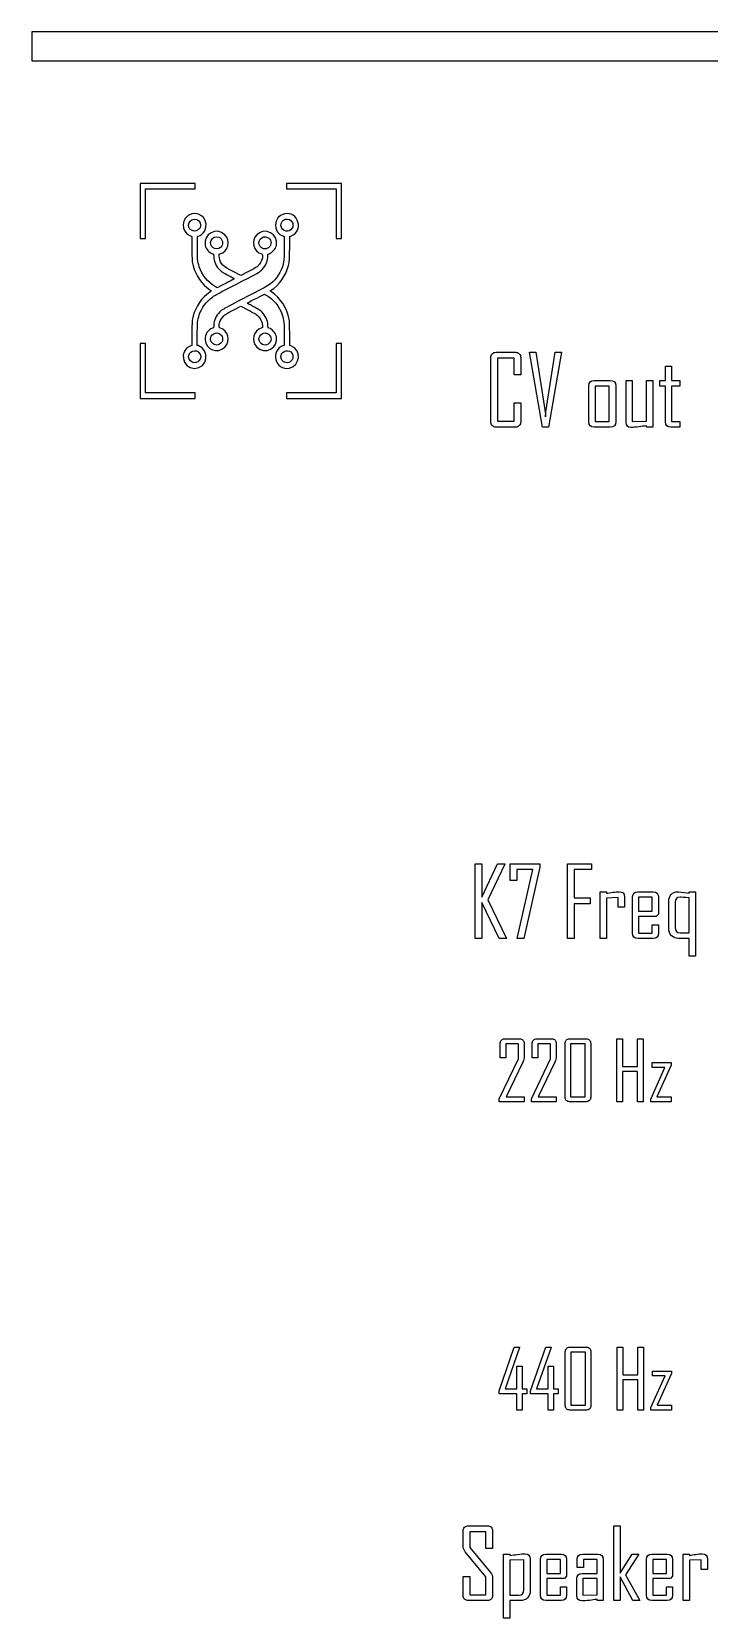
# Model space of a CAD drawing. Extents: x 0 to 261, y 10 to 469.
# Drawn here: x 0 to 98.9, y 237.3 to 468.9 of the extents above; entities that cross this region are included whole.
import ezdxf

# ---------------------------------------------------------------- set-up
doc = ezdxf.new("R2010")
doc.units = 0
doc.layers.add('Copie_de_Design', color=7, linetype='CONTINUOUS')

msp = doc.modelspace()

# ---------------------------------------------------------------- linework, layer by layer
at = {"layer": 'Copie_de_Design', "color": 7}
for points in [[(0, 468.851501), (0, 464.599532), (260.787402, 464.599532), (260.787402, 468.851501)], [(15.820057, 442.692805), (15.820057, 438.682059), (16.216724, 438.682059), (16.613392, 438.682059), (16.613392, 442.296139), (16.613392, 445.910216), (20.227471, 445.910216), (23.841552, 445.910216), (23.841552, 446.306885), (23.841552, 446.703554), (19.830805, 446.703554), (15.820057, 446.703554)], [(37.181327, 446.306885), (37.181327, 445.910216), (40.795407, 445.910216), (44.409487, 445.910216), (44.409487, 442.296139), (44.409487, 438.682059), (44.806153, 438.682059), (45.202822, 438.682059), (45.202822, 442.692805), (45.202822, 446.703554), (41.192073, 446.703554), (37.181327, 446.703554)], [(15.820057, 419.362894), (15.820057, 415.352146), (19.830805, 415.352146), (23.841552, 415.352146), (23.841552, 415.748815), (23.841552, 416.145481), (20.227471, 416.145481), (16.613392, 416.145481), (16.613392, 419.759563), (16.613392, 423.373643), (16.216724, 423.373643), (15.820057, 423.373643)], [(44.409487, 419.759563), (44.409487, 416.145484), (40.795407, 416.145484), (37.181327, 416.145484), (37.181327, 415.748818), (37.181327, 415.352149), (41.192073, 415.352149), (45.202822, 415.352149), (45.202822, 419.362894), (45.202822, 423.373643), (44.806153, 423.373643), (44.409487, 423.373643)], [(84.296846, 411.972928), (84.296846, 417.128916), (82.252593, 417.128916), (82.252593, 411.972928)], [(69.271926, 336.532575), (68.204446, 336.532575), (65.685756, 341.779263), (65.685756, 336.532575), (64.715956, 336.532575), (64.715956, 347.451548), (65.685756, 347.451548), (65.685756, 342.546732), (67.974205, 347.451548), (69.027729, 347.451548), (69.027729, 347.388761), (66.55788, 342.190911)], [(81.711879, 346.593379), (79.165281, 346.593379), (79.165281, 342.449053), (81.509547, 342.449053), (81.509547, 341.576932), (79.165281, 341.576932), (79.165281, 336.532575), (78.195481, 336.532575), (78.195481, 347.451548), (81.711879, 347.451548)], [(74.169763, 346.949206)], [(90.565665, 340.502477), (90.565665, 342.546732), (88.570247, 342.546732), (88.570247, 340.502477)], [(89.230771, 312.71819), (88.416317, 312.71819), (88.416317, 317.124437), (86.207335, 317.124437), (86.207335, 312.71819), (85.392884, 312.71819), (85.392884, 321.888104), (86.207335, 321.888104), (86.207335, 317.856858), (88.416317, 317.856858), (88.416317, 321.888104), (89.230771, 321.888104)], [(89.230771, 312.71819), (88.416317, 312.71819), (88.416317, 317.124437), (86.207335, 317.124437), (86.207335, 312.71819), (85.392884, 312.71819), (85.392884, 321.888104), (86.207335, 321.888104), (86.207335, 317.856858), (88.416317, 317.856858), (88.416317, 321.888104), (89.230771, 321.888104)], [(80.763982, 313.438907), (80.763982, 321.167415), (78.648749, 321.167415), (78.648749, 313.438907)], [(80.763982, 313.438907), (80.763982, 321.167415), (78.648749, 321.167415), (78.648749, 313.438907)], [(93.33233, 312.71819), (90.332331, 312.71819), (90.332331, 313.07561), (92.412408, 317.722093), (90.549128, 317.722093), (90.549128, 318.419357), (93.33233, 318.419357), (93.33233, 318.056077), (91.246394, 313.415456), (93.33233, 313.415456)], [(93.33233, 312.71819), (90.332331, 312.71819), (90.332331, 313.07561), (92.412408, 317.722093), (90.549128, 317.722093), (90.549128, 318.419357), (93.33233, 318.419357), (93.33233, 318.056077), (91.246394, 313.415456), (93.33233, 313.415456)], [(80.802065, 268.438918), (80.802065, 276.167412), (78.686833, 276.167412), (78.686833, 268.438904)], [(80.802065, 268.438918), (80.802065, 276.167412), (78.686833, 276.167412), (78.686833, 268.438904)], [(89.268854, 267.718201), (88.454404, 267.718201), (88.454404, 272.124448), (86.245421, 272.124448), (86.245421, 267.718201), (85.430968, 267.718201), (85.430968, 276.888115), (86.245421, 276.888115), (86.245421, 272.856869), (88.454404, 272.856869), (88.454404, 276.888115), (89.268854, 276.888115)], [(89.268854, 267.718201), (88.454404, 267.718201), (88.454404, 272.124448), (86.245421, 272.124448), (86.245421, 267.718201), (85.430968, 267.718201), (85.430968, 276.888115), (86.245421, 276.888115), (86.245421, 272.856869), (88.454404, 272.856869), (88.454404, 276.888115), (89.268854, 276.888115)], [(93.370414, 267.718201), (90.370417, 267.718201), (90.370417, 268.075621), (92.450492, 272.722102), (90.587214, 272.722102), (90.587214, 273.419368), (93.370414, 273.419368), (93.370414, 273.056085), (91.284477, 268.415464), (93.370414, 268.415464)], [(93.370414, 267.718201), (90.370417, 267.718201), (90.370417, 268.075621), (92.450492, 272.722102), (90.587214, 272.722102), (90.587214, 273.419368), (93.370414, 273.419368), (93.370414, 273.056085), (91.284477, 268.415464), (93.370414, 268.415464)], [(88.751648, 239.911971), (87.739985, 239.911971), (85.870154, 243.372555), (85.870154, 239.911971), (84.942215, 239.911971), (84.942215, 250.830944), (85.870154, 250.830944), (85.870154, 243.895827), (87.614399, 246.700573), (88.612106, 246.700573), (88.612106, 246.672794), (86.637623, 243.672693)], [(77.14893, 243.881872), (77.14893, 245.926128), (75.153515, 245.926128), (75.153515, 243.881872)], [(92.62387, 243.881872), (92.62387, 245.926128), (90.628455, 245.926128), (90.628455, 243.881872)], [(82.521204, 240.756188), (82.521204, 243.156268), (80.449041, 243.156268), (80.449041, 240.714326)], [(71.839449, 241.509711)]]:
    msp.add_lwpolyline(points, close=True, dxfattribs=at)
for points in [[(23.180148, 439.046405), (23.356738, 438.982427), (23.373321, 437.267648)], [(24.170823, 437.665144), (24.179468, 438.984139), (24.298532, 439.019232)], [(36.725913, 439.019226), (36.843437, 438.984133), (36.851658, 437.69452)], [(37.648962, 437.266587), (37.665969, 438.980411), (37.82573, 439.036679)], [(26.383281, 436.459782), (26.536213, 436.411593), (26.553901, 436.070313)], [(34.478116, 436.198995), (34.478116, 436.408872), (34.635382, 436.45845)], [(31.547324, 433.80555), (30.511769, 433.270502), (29.475879, 433.805709)], [(27.681096, 431.806652), (27.05452, 431.483669), (26.801829, 431.63426)], [(29.475289, 428.250163), (30.510737, 428.785444), (31.546182, 428.250385)], [(33.404505, 430.283137), (33.961825, 430.570721), (34.124391, 430.47919)], [(23.373317, 424.789081), (23.356734, 423.075257), (23.196968, 423.018989)], [(24.274948, 423.049105), (24.164765, 423.084368), (24.164839, 424.441043)], [(26.553808, 425.985415), (26.53612, 425.644135), (26.38319, 425.595946)], [(33.672617, 425.913721), (33.692176, 425.677028), (33.56354, 425.639044)], [(34.639537, 425.595923), (34.486608, 425.644112), (34.46875, 425.985392)], [(36.857798, 424.441032), (36.857871, 423.084356), (36.747689, 423.049093)], [(37.825656, 423.018975), (37.665896, 423.075243), (37.649455, 424.78907)], [(67.768384, 422.075721), (70.580106, 422.075721)], [(77.326843, 422.075724), (75.436084, 411.128841), (74.522098, 411.128841), (72.631338, 422.075724), (73.594159, 422.075724), (74.947694, 413.382407)], [(75.038403, 413.382407), (76.391938, 422.075724), (77.326843, 422.075724)], [(66.993942, 411.931196), (66.993942, 421.301279)], [(71.368498, 421.301279), (71.368498, 418.761658), (70.391721, 418.761658), (70.391721, 421.217555), (67.963734, 421.217555), (67.963734, 412.014917), (70.391721, 412.014917), (70.391721, 414.701056), (71.368498, 414.701056), (71.368503, 411.931196)], [(92.480845, 411.945148), (92.480845, 417.129043), (91.664538, 417.129043), (91.664538, 417.945351), (92.480845, 417.945351), (92.480845, 420.059375), (93.394828, 420.059375), (93.394828, 417.945351), (94.580915, 417.945351), (94.580915, 417.129043), (93.394828, 417.129043), (93.394828, 411.973055), (94.580915, 411.973055), (94.580915, 411.156751)], [(81.324655, 411.945148), (81.324655, 417.156953)], [(82.106076, 417.945351), (84.436387, 417.945351)], [(85.224784, 417.156953), (85.224784, 411.945148)], [(86.738791, 411.868397), (86.738791, 417.945345), (87.652774, 417.945345), (87.652774, 411.987005), (89.710982, 412.042819), (89.710982, 417.945342), (90.624969, 417.945342), (90.624969, 411.156751)], [(70.580112, 411.156754), (67.768384, 411.156754)], [(84.436387, 411.156751), (82.106076, 411.156751)], [(90.624969, 411.156751), (89.710982, 411.156751), (89.710982, 411.345142)], [(94.580915, 411.156751), (93.262266, 411.156751)], [(74.169763, 346.949206), (71.825499, 336.532575), (70.869654, 336.532575), (73.144148, 346.593379), (70.813837, 346.593379), (70.813837, 344.988675), (69.844037, 344.988675), (69.844037, 347.451548), (74.169763, 347.451548)], [(86.491108, 341.088542), (85.577125, 341.088542), (85.577125, 342.490915), (83.867766, 342.435101), (83.867766, 336.532575), (82.939827, 336.532575), (82.939827, 343.321177), (83.867766, 343.321177), (83.867766, 343.132787)], [(88.45164, 343.321177), (90.684272, 343.321177)], [(95.937939, 343.132809), (95.937939, 343.3212), (96.858901, 343.3212), (96.858901, 333.958071)], [(86.491108, 342.602555), (86.491108, 341.088542)], [(87.670219, 337.320975), (87.670219, 342.532777)], [(91.465696, 342.532777), (91.465696, 340.090835), (91.151731, 339.762917), (88.570247, 339.762917), (88.570247, 337.30702), (90.565665, 337.30702), (90.565665, 338.548924), (91.465696, 338.548924), (91.465696, 337.320975)], [(92.965745, 337.990765), (92.965745, 341.960666)], [(93.886707, 341.765303), (93.886707, 338.130295)], [(95.937939, 337.348882), (95.937939, 342.476963)], [(90.684272, 336.532575), (88.45164, 336.532575)], [(96.858901, 333.958071), (95.937939, 333.958071), (95.937939, 336.532575), (94.40998, 336.532575)], [(94.654176, 337.348874), (95.937939, 337.348882)], [(69.010087, 321.888107), (71.219069, 321.888107)], [(69.010087, 321.888107), (71.219069, 321.888107)], [(73.691725, 321.888107), (75.900708, 321.888107)], [(73.691725, 321.888107), (75.900708, 321.888107)], [(78.4847, 321.888107), (80.916338, 321.888107)], [(78.4847, 321.888107), (80.916338, 321.888107)], [(71.881174, 312.71819), (68.242507, 312.71819), (68.242507, 313.151783), (71.049146, 318.981855), (71.049146, 321.167401), (69.180007, 321.167401), (69.180007, 319.104904), (68.359694, 319.104904), (68.359694, 321.237714)], [(71.881174, 312.71819), (68.242507, 312.71819), (68.242507, 313.151783), (71.049146, 318.981855), (71.049146, 321.167401), (69.180007, 321.167401), (69.180007, 319.104904), (68.359694, 319.104904), (68.359694, 321.237714)], [(71.869465, 321.237714), (71.869465, 319.292402)], [(71.869465, 321.237714), (71.869465, 319.292402)], [(76.562813, 312.71819), (72.924143, 312.71819), (72.924143, 313.151783), (75.730782, 318.981855), (75.730782, 321.167401), (73.861642, 321.167401), (73.861642, 319.104904), (73.04133, 319.104904), (73.04133, 321.237714)], [(76.562813, 312.71819), (72.924143, 312.71819), (72.924143, 313.151783), (75.730782, 318.981855), (75.730782, 321.167401), (73.861642, 321.167401), (73.861642, 319.104904), (73.04133, 319.104904), (73.04133, 321.237714)], [(76.5511, 321.237714), (76.5511, 319.292402)], [(76.5511, 321.237714), (76.5511, 319.292402)], [(77.834307, 313.368579), (77.834307, 321.237714)], [(77.834307, 313.368579), (77.834307, 321.237714)], [(81.578432, 321.237714), (81.578432, 313.368579)], [(81.578432, 321.237714), (81.578432, 313.368579)], [(71.652671, 318.48967), (69.226892, 313.438893), (71.881186, 313.438893), (71.881174, 312.71819)], [(71.652671, 318.48967), (69.226892, 313.438893), (71.881186, 313.438893), (71.881174, 312.71819)], [(76.334306, 318.48967), (73.908527, 313.438893), (76.562821, 313.438893), (76.562813, 312.71819)], [(76.334306, 318.48967), (73.908527, 313.438893), (76.562821, 313.438893), (76.562813, 312.71819)], [(80.916338, 312.718187), (78.4847, 312.718187)], [(80.916338, 312.718187), (78.4847, 312.718187)], [(72.259104, 270.108825), (71.56184, 270.108825), (71.56184, 267.718201), (70.794261, 267.718201), (70.794261, 270.108825), (68.204421, 270.108825), (68.204421, 270.524837), (70.425122, 276.888115), (71.192699, 276.888115)], [(72.259104, 270.108825), (71.56184, 270.108825), (71.56184, 267.718201), (70.794261, 267.718201), (70.794261, 270.108825), (68.204421, 270.108825), (68.204421, 270.524837), (70.425122, 276.888115), (71.192699, 276.888115)], [(71.192699, 276.852966), (69.083325, 270.800237), (70.794261, 270.800237), (70.794261, 274.128361), (71.56184, 274.128361), (71.56184, 270.800237), (72.259104, 270.800237), (72.259104, 270.108825)], [(71.192699, 276.852966), (69.083325, 270.800237), (70.794261, 270.800237), (70.794261, 274.128361), (71.56184, 274.128361), (71.56184, 270.800237), (72.259104, 270.800237), (72.259104, 270.108825)], [(76.852851, 270.108825), (76.155585, 270.108825), (76.155585, 267.718201), (75.388008, 267.718201), (75.388008, 270.108825), (72.798165, 270.108825), (72.798165, 270.524837), (75.018866, 276.888115), (75.786446, 276.888115)], [(76.852851, 270.108825), (76.155585, 270.108825), (76.155585, 267.718201), (75.388008, 267.718201), (75.388008, 270.108825), (72.798165, 270.108825), (72.798165, 270.524837), (75.018866, 276.888115), (75.786446, 276.888115)], [(75.786446, 276.852966), (73.677073, 270.800237), (75.388008, 270.800237), (75.388008, 274.128361), (76.155585, 274.128361), (76.155585, 270.800237), (76.852851, 270.800237), (76.852851, 270.108825)], [(75.786446, 276.852966), (73.677073, 270.800237), (75.388008, 270.800237), (75.388008, 274.128361), (76.155585, 274.128361), (76.155585, 270.800237), (76.852851, 270.800237), (76.852851, 270.108825)], [(77.872365, 268.368591), (77.872365, 276.237726)], [(77.872365, 268.368591), (77.872365, 276.237726)], [(78.522761, 276.888118), (80.954399, 276.888118)], [(78.522761, 276.888118), (80.954399, 276.888118)], [(81.616518, 276.237726), (81.616518, 268.368591)], [(81.616518, 276.237726), (81.616518, 268.368591)], [(80.954399, 267.718198), (78.522761, 267.718198)], [(80.954399, 267.718198), (78.522761, 267.718198)], [(62.964731, 247.844798), (62.964731, 250.056502)], [(63.74615, 250.830941), (66.495081, 250.830941)], [(67.262545, 250.056502), (67.262545, 247.51688), (66.292744, 247.51688), (66.292744, 249.972778), (63.934526, 249.972778), (63.934526, 247.670374), (66.962534, 244.02839)], [(62.964737, 240.686416), (62.964737, 243.456279), (63.934537, 243.456279), (63.934537, 240.77014), (66.292756, 240.77014), (66.292756, 243.372555), (63.278697, 247.014539)], [(71.323152, 239.911971), (69.795196, 239.911971), (69.795196, 237.337466), (68.867257, 237.337466), (68.867257, 246.700573), (69.795196, 246.700573), (69.795196, 246.512183)], [(71.839449, 241.509711), (71.839449, 245.870323), (69.795196, 245.814508), (69.795196, 240.728289), (71.078958, 240.728289)], [(72.767387, 245.981951), (72.767387, 241.370161)], [(74.253484, 240.700371), (74.253484, 245.912176)], [(75.034905, 246.700573), (77.26754, 246.700573)], [(78.048961, 245.912176), (78.048961, 243.470231), (77.734996, 243.142313), (75.153515, 243.142313), (75.153515, 240.686416), (77.14893, 240.686416), (77.14893, 241.92832), (78.048961, 241.92832), (78.048961, 240.700371)], [(80.33741, 243.881892), (82.521204, 243.881892), (82.521204, 245.926148), (80.525789, 245.926148), (80.525789, 244.767969), (79.625758, 244.767969), (79.625758, 245.912196)], [(80.407179, 246.700593), (82.639814, 246.700593)], [(83.421235, 245.912196), (83.421235, 239.911971)], [(89.728424, 240.700371), (89.728424, 245.912176)], [(90.509845, 246.700573), (92.74248, 246.700573)], [(93.523901, 245.912176), (93.523901, 243.470231), (93.209939, 243.142313), (90.628455, 243.142313), (90.628455, 240.686416), (92.62387, 240.686416), (92.62387, 241.92832), (93.523901, 241.92832), (93.523901, 240.700371)], [(98.61012, 244.467941), (97.696137, 244.467941), (97.696137, 245.870314), (95.986774, 245.8145), (95.986774, 239.911974), (95.058836, 239.911974), (95.058836, 246.700573), (95.986774, 246.700573), (95.986774, 246.512183)], [(98.61012, 245.981951), (98.61012, 244.467941)], [(67.262545, 243.212083), (67.26255, 240.686416)], [(79.549013, 240.623643), (79.549013, 243.100471)], [(66.495087, 239.911977), (63.746155, 239.911977)], [(77.26754, 239.911971), (75.034905, 239.911971)], [(83.421235, 239.911971), (82.507252, 239.911971), (82.507252, 240.100362)], [(92.74248, 239.911971), (90.509845, 239.911971)]]:
    msp.add_lwpolyline(points, dxfattribs=at)
for points in [[(23.345425, 442.265431), (21.764924, 441.851579), (21.649376, 439.60049), (23.180148, 439.046405)], [(25.257969, 439.816394), (25.950299, 441.141117), (24.779103, 442.640959), (23.345444, 442.265448)], [(36.870423, 442.281963), (35.226312, 441.924228), (35.118918, 439.499489), (36.725913, 439.019226)], [(37.82573, 439.036679), (39.796109, 439.73026), (38.913888, 442.726642), (36.870171, 442.281934)], [(23.396179, 439.836225), (22.388939, 440.330882), (23.012882, 441.805459), (24.08168, 441.456318)], [(24.570608, 440.254049), (24.333783, 439.805228), (23.826636, 439.624817), (23.396179, 439.836225)], [(24.08168, 441.456318), (24.543945, 441.30526), (24.797004, 440.683038), (24.570608, 440.254049)], [(28.177982, 439.228959), (26.985039, 440.42682), (24.972761, 439.334578), (25.323592, 437.679677)], [(35.699329, 437.679666), (36.050088, 439.334286), (34.03766, 440.426588), (32.84494, 439.228947)], [(36.618273, 440.023754), (35.945631, 440.727982), (36.723325, 441.831523), (37.610016, 441.431039)], [(38.125539, 440.652396), (38.129508, 439.839445), (37.17464, 439.441311), (36.618273, 440.023754)], [(37.610016, 441.431039), (37.918463, 441.291773), (38.123997, 440.98126), (38.125539, 440.652396)], [(24.447019, 434.568498), (24.204245, 435.298436), (24.158702, 435.809112), (24.170823, 437.665144)], [(24.298532, 439.019232), (24.67384, 439.130089), (25.072195, 439.461082), (25.257969, 439.816394)], [(25.323592, 437.679677), (25.437958, 437.139992), (25.89516, 436.613672), (26.383281, 436.459782)], [(27.59784, 437.424185), (26.920495, 436.740083), (25.771042, 437.523369), (26.170866, 438.396608)], [(26.170866, 438.396608), (26.373167, 438.838449), (26.802745, 439.020697), (27.2844, 438.869007)], [(27.2844, 438.869007), (27.872277, 438.683905), (28.047104, 437.877927), (27.59784, 437.424185)], [(27.463024, 436.417838), (28.675576, 436.776089), (29.071293, 438.331975), (28.177982, 439.228959)], [(32.84494, 439.228947), (31.952072, 438.332406), (32.347933, 436.775856), (33.559897, 436.417826)], [(33.33475, 437.522669), (32.804172, 438.260031), (33.581279, 439.218499), (34.407295, 438.845409)], [(34.407295, 438.845363), (34.923183, 438.612355), (35.086992, 437.969537), (34.745638, 437.51785)], [(34.635382, 436.45845), (35.127836, 436.613647), (35.584517, 437.137849), (35.699329, 437.679666)], [(36.851658, 437.69452), (36.867532, 435.216674), (36.71208, 434.445378), (35.96775, 433.309734)], [(23.373321, 437.267648), (23.39081, 435.44878), (23.401242, 435.307963), (23.562766, 434.684534)], [(26.553901, 436.070313), (26.593921, 435.299678), (26.899147, 434.623873), (27.445592, 434.096161)], [(27.382359, 435.879765), (27.306263, 436.31625), (27.314923, 436.374057), (27.463024, 436.417838)], [(29.475879, 433.805709), (27.841758, 434.649951), (27.545727, 434.943264), (27.382359, 435.879765)], [(33.559897, 436.417826), (33.881343, 436.322837), (33.563866, 435.249346), (33.057524, 434.720015)], [(34.745638, 437.51785), (34.386656, 437.042877), (33.678235, 437.045227), (33.33475, 437.522669)], [(33.658483, 434.18069), (34.179806, 434.731326), (34.478116, 435.465969), (34.478116, 436.198995)], [(37.461336, 434.715355), (37.626001, 435.3678), (37.63065, 435.431194), (37.648962, 437.266587)], [(23.562766, 434.684534), (23.923439, 433.292672), (24.826591, 431.989325), (25.980821, 431.195185)], [(26.801829, 431.63426), (25.689764, 432.297207), (24.857718, 433.334049), (24.447019, 434.568498)], [(27.445592, 434.096161), (27.759693, 433.792709), (27.906902, 433.69971), (28.813802, 433.23179)], [(28.813802, 433.23179), (29.245654, 433.009015), (29.59259, 432.816318), (29.584806, 432.803684)], [(33.057524, 434.720015), (32.843622, 434.496334), (32.606354, 434.35273), (31.547324, 433.80555)], [(31.583914, 432.907903), (33.13679, 433.710275), (33.319037, 433.822073), (33.658483, 434.18069)], [(35.96775, 433.309734), (35.277551, 432.256725), (34.865751, 431.9521), (32.43594, 430.696797)], [(34.864634, 431.071452), (36.130445, 431.89314), (37.088175, 433.237107), (37.461336, 434.715355)], [(25.973253, 430.85427), (24.810724, 430.045362), (23.923512, 428.763393), (23.562765, 427.371163)], [(25.980821, 431.195185), (26.234542, 431.02057), (26.234908, 431.036388), (25.973253, 430.85427)], [(26.368472, 430.136152), (26.758969, 430.420286), (26.393757, 430.226152), (31.583914, 432.907903)], [(32.43594, 430.696797), (27.427136, 428.109202), (27.828211, 428.329208), (27.445501, 427.95957)], [(28.939192, 432.455202), (28.591889, 432.276165), (28.025756, 431.984344), (27.681096, 431.806652)], [(29.584806, 432.803684), (29.576869, 432.790929), (29.286422, 432.634201), (28.939192, 432.455202)], [(35.011383, 430.880482), (34.796971, 431.026466), (34.796375, 431.027175), (34.864634, 431.071452)], [(37.568271, 426.855484), (37.26159, 428.528906), (36.343599, 429.974022), (35.011383, 430.880482)], [(24.458079, 427.520721), (24.804134, 428.560282), (25.486622, 429.494584), (26.368472, 430.136152)], [(32.208849, 428.823916), (31.776996, 429.04669), (31.430058, 429.239387), (31.437842, 429.25195)], [(31.437842, 429.25195), (31.450881, 429.272926), (31.714617, 429.411285), (33.404505, 430.283137)], [(33.577055, 427.95955), (33.262954, 428.262999), (33.115748, 428.355995), (32.208849, 428.823916)], [(34.124391, 430.47919), (35.267383, 429.835266), (36.150704, 428.764703), (36.563749, 427.522768)], [(23.562765, 427.371163), (23.401227, 426.747807), (23.390872, 426.606772), (23.373317, 424.789081)], [(24.164839, 424.441043), (24.164911, 426.334465), (24.205669, 426.762573), (24.458079, 427.520721)], [(27.445501, 427.95957), (26.899056, 427.431858), (26.593841, 426.756053), (26.553808, 425.985415)], [(27.462934, 425.63789), (27.12562, 425.737556), (27.492746, 426.896501), (28.016652, 427.385798)], [(28.016652, 427.385798), (28.262072, 427.614979), (28.367558, 427.677494), (29.475289, 428.250163)], [(31.546182, 428.250385), (32.668826, 427.670297), (32.828814, 427.573406), (33.056237, 427.335698)], [(33.056237, 427.335698), (33.432704, 426.942264), (33.623912, 426.501079), (33.672617, 425.913721)], [(34.46875, 425.985392), (34.428725, 426.75603), (34.123501, 427.431835), (33.577055, 427.95955)], [(36.563749, 427.522768), (36.816287, 426.763446), (36.857727, 426.32968), (36.857798, 424.441032)], [(37.649455, 424.78907), (37.634148, 426.386755), (37.628478, 426.526764), (37.568271, 426.855484)], [(26.38319, 425.595946), (25.720683, 425.387117), (25.244902, 424.649602), (25.290741, 423.902543)], [(25.290741, 423.902543), (25.379993, 422.447584), (27.153459, 421.786545), (28.176933, 422.826766)], [(26.191587, 423.610013), (25.815048, 424.348106), (26.59964, 425.167299), (27.345081, 424.814414)], [(27.345081, 424.81442), (27.911728, 424.546149), (28.034327, 423.830906), (27.589841, 423.386416)], [(28.176933, 422.826766), (29.068849, 423.7333), (28.676149, 425.279421), (27.462934, 425.63789)], [(33.56354, 425.639044), (32.347168, 425.279472), (31.949986, 423.725272), (32.844838, 422.826746)], [(32.844838, 422.826746), (34.037558, 421.629106), (36.04998, 422.721411), (35.699227, 424.376028)], [(33.219283, 423.70617), (32.954924, 424.412606), (33.644894, 425.102587), (34.351325, 424.838214)], [(34.668221, 423.389276), (34.217048, 422.938176), (33.443252, 423.107427), (33.219283, 423.70617)], [(34.351325, 424.838214), (34.948899, 424.614702), (35.118439, 423.839568), (34.668221, 423.389276)], [(35.699227, 424.376028), (35.584849, 424.915716), (35.127658, 425.442033), (34.639537, 425.595923)], [(23.196968, 423.018989), (21.451264, 422.40452), (21.903172, 419.730174), (23.752744, 419.730174)], [(23.15201, 420.803603), (22.501183, 421.454503), (23.171966, 422.545337), (24.051199, 422.265762)], [(24.617403, 421.698969), (24.880161, 420.814179), (23.800931, 420.154756), (23.15201, 420.803603)], [(23.752744, 419.730174), (25.681575, 419.730174), (26.111443, 422.461964), (24.274948, 423.049105)], [(24.051199, 422.265762), (24.276638, 422.194073), (24.552395, 421.918092), (24.617403, 421.698969)], [(27.589841, 423.386416), (27.170989, 422.967566), (26.461467, 423.081054), (26.191587, 423.610013)], [(36.747689, 423.049093), (34.719911, 422.400835), (35.52353, 419.338638), (37.607134, 419.774162)], [(36.441088, 421.07305), (36.121697, 421.795131), (36.87713, 422.553793), (37.598034, 422.234847)], [(37.598046, 422.234838), (38.167852, 421.98281), (38.311169, 421.2439), (37.87482, 420.807643)], [(37.607134, 419.774162), (39.244782, 420.116471), (39.402862, 422.46379), (37.825656, 423.018975)], [(66.993942, 421.301279), (66.993942, 421.529194), (67.066037, 421.715247), (67.210226, 421.859438)], [(67.210226, 421.859438), (67.354414, 422.003627), (67.540467, 422.075721), (67.768384, 422.075721)], [(70.580106, 422.075721), (70.808021, 422.075721), (70.996399, 422.003627), (71.145241, 421.859438)], [(71.145241, 421.859438), (71.294079, 421.715249), (71.368498, 421.529196), (71.368498, 421.301279)], [(37.87482, 420.807643), (37.432979, 420.365801), (36.693414, 420.502649), (36.441088, 421.07305)], [(81.324655, 417.156953), (81.324655, 417.682551), (81.585129, 417.945351), (82.106076, 417.945351)], [(84.436387, 417.945351), (84.961985, 417.945351), (85.224784, 417.682551), (85.224784, 417.156953)], [(74.947694, 413.382407), (74.947694, 413.382407), (74.96165, 413.14519), (74.989562, 412.670755)], [(74.989562, 412.670755), (74.994286, 412.833558), (75.010567, 413.070776), (75.038403, 413.382407)], [(67.210226, 411.373037), (67.066037, 411.517226), (66.993942, 411.703279), (66.993942, 411.931196)], [(67.768384, 411.156754), (67.540469, 411.156754), (67.354416, 411.228849), (67.210226, 411.373037)], [(71.145247, 411.373037), (70.996409, 411.228849), (70.808031, 411.156754), (70.580112, 411.156754)], [(71.368503, 411.931196), (71.368503, 411.703281), (71.294084, 411.517228), (71.145247, 411.373037)], [(82.106076, 411.156751), (81.585129, 411.156751), (81.324655, 411.41955), (81.324655, 411.945148)], [(85.224784, 411.945148), (85.224784, 411.41955), (84.961985, 411.156751), (84.436387, 411.156751)], [(87.492305, 411.114883), (86.989963, 411.114883), (86.738791, 411.366055), (86.738791, 411.868397)], [(88.601644, 411.198619), (88.155117, 411.142795), (87.785338, 411.114883), (87.492305, 411.114883)], [(89.710982, 411.345142), (89.338878, 411.293986), (88.969099, 411.245145), (88.601644, 411.198619)], [(93.262266, 411.156751), (92.741319, 411.156751), (92.480845, 411.41955), (92.480845, 411.945148)], [(74.169763, 347.451548), (74.169763, 347.116654), (74.169763, 346.949206), (74.169763, 346.949206)], [(83.867766, 343.132787), (84.174752, 343.179294), (84.484065, 343.228135), (84.795704, 343.27931)], [(84.795704, 343.27931), (85.16781, 343.335133), (85.477123, 343.363045), (85.723642, 343.363045)], [(85.723642, 343.363045), (86.235286, 343.363045), (86.491108, 343.109548), (86.491108, 342.602555)], [(87.670219, 342.532777), (87.670219, 343.058377), (87.930693, 343.321177), (88.45164, 343.321177)], [(90.684272, 343.321177), (91.205221, 343.321177), (91.465696, 343.058377), (91.465696, 342.532777)], [(92.965745, 341.960666), (92.965745, 342.36068), (93.08668, 342.693249), (93.328549, 342.958374)], [(93.328549, 342.958374), (93.570418, 343.228151), (93.889033, 343.363039), (94.284394, 343.363039)], [(94.284394, 343.363039), (94.391374, 343.363039), (94.942555, 343.286296), (95.937939, 343.132809)], [(94.654176, 342.546724), (94.14253, 342.546724), (93.886707, 342.28625), (93.886707, 341.765303)], [(95.937939, 342.476963), (95.203031, 342.52347), (94.77511, 342.546724), (94.654176, 342.546724)], [(93.886707, 338.130295), (93.886707, 337.609347), (94.14253, 337.348874), (94.654176, 337.348874)], [(88.45164, 336.532575), (87.930693, 336.532575), (87.670219, 336.795375), (87.670219, 337.320975)], [(91.465696, 337.320975), (91.465696, 336.795375), (91.205221, 336.532575), (90.684272, 336.532575)], [(93.377387, 336.944217), (93.102959, 337.223297), (92.965745, 337.572146), (92.965745, 337.990765)], [(94.40998, 336.532575), (93.996014, 336.532575), (93.651816, 336.669789), (93.377387, 336.944217)], [(68.541338, 321.706463), (68.662434, 321.827559), (68.818684, 321.888107), (69.010087, 321.888107)], [(68.541338, 321.706463), (68.662434, 321.827559), (68.818684, 321.888107), (69.010087, 321.888107)], [(71.219069, 321.888107), (71.410476, 321.888107), (71.566726, 321.827559), (71.68782, 321.706463)], [(71.219069, 321.888107), (71.410476, 321.888107), (71.566726, 321.827559), (71.68782, 321.706463)], [(73.222974, 321.706463), (73.34407, 321.827559), (73.50032, 321.888107), (73.691725, 321.888107)], [(73.222974, 321.706463), (73.34407, 321.827559), (73.50032, 321.888107), (73.691725, 321.888107)], [(75.900708, 321.888107), (76.092112, 321.888107), (76.248362, 321.827559), (76.369456, 321.706463)], [(75.900708, 321.888107), (76.092112, 321.888107), (76.248362, 321.827559), (76.369456, 321.706463)], [(78.015951, 321.706463), (78.137048, 321.827559), (78.293297, 321.888107), (78.4847, 321.888107)], [(78.015951, 321.706463), (78.137048, 321.827559), (78.293297, 321.888107), (78.4847, 321.888107)], [(80.916338, 321.888107), (81.107745, 321.888107), (81.265948, 321.827559), (81.390949, 321.706463)], [(80.916338, 321.888107), (81.107745, 321.888107), (81.265948, 321.827559), (81.390949, 321.706463)], [(68.359694, 321.237714), (68.359694, 321.429121), (68.420242, 321.58537), (68.541338, 321.706463)], [(68.359694, 321.237714), (68.359694, 321.429121), (68.420242, 321.58537), (68.541338, 321.706463)], [(71.68782, 321.706463), (71.808917, 321.585367), (71.869465, 321.429117), (71.869465, 321.237714)], [(71.68782, 321.706463), (71.808917, 321.585367), (71.869465, 321.429117), (71.869465, 321.237714)], [(73.04133, 321.237714), (73.04133, 321.429121), (73.101878, 321.58537), (73.222974, 321.706463)], [(73.04133, 321.237714), (73.04133, 321.429121), (73.101878, 321.58537), (73.222974, 321.706463)], [(76.369456, 321.706463), (76.490552, 321.585367), (76.5511, 321.429117), (76.5511, 321.237714)], [(76.369456, 321.706463), (76.490552, 321.585367), (76.5511, 321.429117), (76.5511, 321.237714)], [(77.834307, 321.237714), (77.834307, 321.429121), (77.894855, 321.58537), (78.015951, 321.706463)], [(77.834307, 321.237714), (77.834307, 321.429121), (77.894855, 321.58537), (78.015951, 321.706463)], [(81.390949, 321.706463), (81.515938, 321.585367), (81.578432, 321.429117), (81.578432, 321.237714)], [(81.390949, 321.706463), (81.515938, 321.585367), (81.578432, 321.429117), (81.578432, 321.237714)], [(71.869465, 319.292402), (71.869465, 319.058028), (71.7972, 318.79045), (71.652671, 318.48967)], [(71.869465, 319.292402), (71.869465, 319.058028), (71.7972, 318.79045), (71.652671, 318.48967)], [(76.5511, 319.292402), (76.5511, 319.058028), (76.478836, 318.79045), (76.334306, 318.48967)], [(76.5511, 319.292402), (76.5511, 319.058028), (76.478836, 318.79045), (76.334306, 318.48967)], [(78.015951, 312.899831), (77.894855, 313.020927), (77.834307, 313.177176), (77.834307, 313.368579)], [(78.015951, 312.899831), (77.894855, 313.020927), (77.834307, 313.177176), (77.834307, 313.368579)], [(78.4847, 312.718187), (78.293293, 312.718187), (78.137044, 312.778735), (78.015951, 312.899831)], [(78.4847, 312.718187), (78.293293, 312.718187), (78.137044, 312.778735), (78.015951, 312.899831)], [(81.390949, 312.899831), (81.265941, 312.778735), (81.107737, 312.718187), (80.916338, 312.718187)], [(81.390949, 312.899831), (81.265941, 312.778735), (81.107737, 312.718187), (80.916338, 312.718187)], [(81.578432, 313.368579), (81.578432, 313.177174), (81.515938, 313.020925), (81.390949, 312.899831)], [(81.578432, 313.368579), (81.578432, 313.177174), (81.515938, 313.020925), (81.390949, 312.899831)], [(71.192699, 276.888115), (71.192699, 276.864682), (71.192699, 276.852966), (71.192699, 276.852966)], [(71.192699, 276.888115), (71.192699, 276.864682), (71.192699, 276.852966), (71.192699, 276.852966)], [(75.786446, 276.888115), (75.786446, 276.864682), (75.786446, 276.852966), (75.786446, 276.852966)], [(75.786446, 276.888115), (75.786446, 276.864682), (75.786446, 276.852966), (75.786446, 276.852966)], [(77.872365, 276.237726), (77.872365, 276.42913), (77.932913, 276.58538), (78.054009, 276.706474)], [(77.872365, 276.237726), (77.872365, 276.42913), (77.932913, 276.58538), (78.054009, 276.706474)], [(78.054009, 276.706474), (78.175106, 276.82757), (78.331356, 276.888118), (78.522761, 276.888118)], [(78.054009, 276.706474), (78.175106, 276.82757), (78.331356, 276.888118), (78.522761, 276.888118)], [(80.954399, 276.888118), (81.145804, 276.888118), (81.304006, 276.82757), (81.429007, 276.706474)], [(80.954399, 276.888118), (81.145804, 276.888118), (81.304006, 276.82757), (81.429007, 276.706474)], [(81.429007, 276.706474), (81.554014, 276.585378), (81.616518, 276.429129), (81.616518, 276.237726)], [(81.429007, 276.706474), (81.554014, 276.585378), (81.616518, 276.429129), (81.616518, 276.237726)], [(78.054009, 267.899842), (77.932913, 268.020938), (77.872365, 268.177188), (77.872365, 268.368591)], [(78.054009, 267.899842), (77.932913, 268.020938), (77.872365, 268.177188), (77.872365, 268.368591)], [(78.522761, 267.718198), (78.331354, 267.718198), (78.175104, 267.778746), (78.054009, 267.899842)], [(78.522761, 267.718198), (78.331354, 267.718198), (78.175104, 267.778746), (78.054009, 267.899842)], [(81.429007, 267.899842), (81.303999, 267.778746), (81.145796, 267.718198), (80.954399, 267.718198)], [(81.429007, 267.899842), (81.303999, 267.778746), (81.145796, 267.718198), (80.954399, 267.718198)], [(81.616518, 268.368591), (81.616518, 268.177184), (81.554014, 268.020934), (81.429007, 267.899842)], [(81.616518, 268.368591), (81.616518, 268.177184), (81.554014, 268.020934), (81.429007, 267.899842)], [(62.964731, 250.056502), (62.964731, 250.284415), (63.036826, 250.470467), (63.181015, 250.614658)], [(63.181015, 250.614658), (63.329853, 250.758847), (63.518231, 250.830941), (63.74615, 250.830941)], [(66.495081, 250.830941), (66.722994, 250.830941), (66.906721, 250.758847), (67.046261, 250.614658)], [(67.046261, 250.614658), (67.19045, 250.470469), (67.262545, 250.284417), (67.262545, 250.056502)], [(63.278697, 247.014539), (63.069386, 247.265709), (62.964731, 247.542462), (62.964731, 247.844798)], [(69.795196, 246.512183), (70.162649, 246.55869), (70.530103, 246.605206), (70.897558, 246.651732)], [(70.897558, 246.651732), (71.362689, 246.712205), (71.727817, 246.742441), (71.992942, 246.742441)], [(71.992942, 246.742441), (72.509238, 246.742441), (72.767387, 246.488944), (72.767387, 245.981951)], [(74.253484, 245.912176), (74.253484, 246.437774), (74.513957, 246.700573), (75.034905, 246.700573)], [(77.26754, 246.700573), (77.788487, 246.700573), (78.048961, 246.437774), (78.048961, 245.912176)], [(79.625758, 245.912196), (79.625758, 246.437794), (79.886232, 246.700593), (80.407179, 246.700593)], [(82.639814, 246.700593), (83.160762, 246.700593), (83.421235, 246.437794), (83.421235, 245.912196)], [(89.728424, 245.912176), (89.728424, 246.437774), (89.988898, 246.700573), (90.509845, 246.700573)], [(92.74248, 246.700573), (93.263427, 246.700573), (93.523901, 246.437774), (93.523901, 245.912176)], [(95.986774, 246.512183), (96.293763, 246.55869), (96.603076, 246.607531), (96.914713, 246.658706)], [(96.914713, 246.658706), (97.286819, 246.714529), (97.596131, 246.742441), (97.842651, 246.742441)], [(97.842651, 246.742441), (98.354297, 246.742441), (98.61012, 246.488944), (98.61012, 245.981951)], [(66.962534, 244.02839), (67.162541, 243.786521), (67.262545, 243.514418), (67.262545, 243.212083)], [(79.549013, 243.100471), (79.549013, 243.621419), (79.811812, 243.881892), (80.33741, 243.881892)], [(71.078958, 240.728289), (71.585952, 240.728289), (71.839449, 240.988763), (71.839449, 241.509711)], [(72.767387, 241.370161), (72.767387, 240.951542), (72.630173, 240.602694), (72.355745, 240.323615)], [(63.18102, 240.12826), (63.036831, 240.272449), (62.964737, 240.458501), (62.964737, 240.686416)], [(63.746155, 239.911977), (63.51824, 239.911977), (63.329862, 239.984071), (63.18102, 240.12826)], [(67.046267, 240.12826), (66.906727, 239.984071), (66.723, 239.911977), (66.495087, 239.911977)], [(67.26255, 240.686416), (67.26255, 240.458503), (67.190456, 240.272451), (67.046267, 240.12826)], [(72.355745, 240.323615), (72.081317, 240.049186), (71.73712, 239.911971), (71.323152, 239.911971)], [(75.034905, 239.911971), (74.513957, 239.911971), (74.253484, 240.174771), (74.253484, 240.700371)], [(78.048961, 240.700371), (78.048961, 240.174771), (77.788487, 239.911971), (77.26754, 239.911971)], [(80.309503, 239.870132), (79.80251, 239.870132), (79.549013, 240.121302), (79.549013, 240.623643)], [(81.404889, 239.953839), (80.94906, 239.898034), (80.583931, 239.870132), (80.309503, 239.870132)], [(82.507252, 240.100362), (82.139797, 240.049206), (81.772343, 240.000365), (81.404889, 239.953839)], [(90.509845, 239.911971), (89.988898, 239.911971), (89.728424, 240.174771), (89.728424, 240.700371)], [(93.523901, 240.700371), (93.523901, 240.174771), (93.263427, 239.911971), (92.74248, 239.911971)]]:
    msp.add_open_spline(points, degree=3, dxfattribs=at)

doc.saveas('drawing.dxf')
